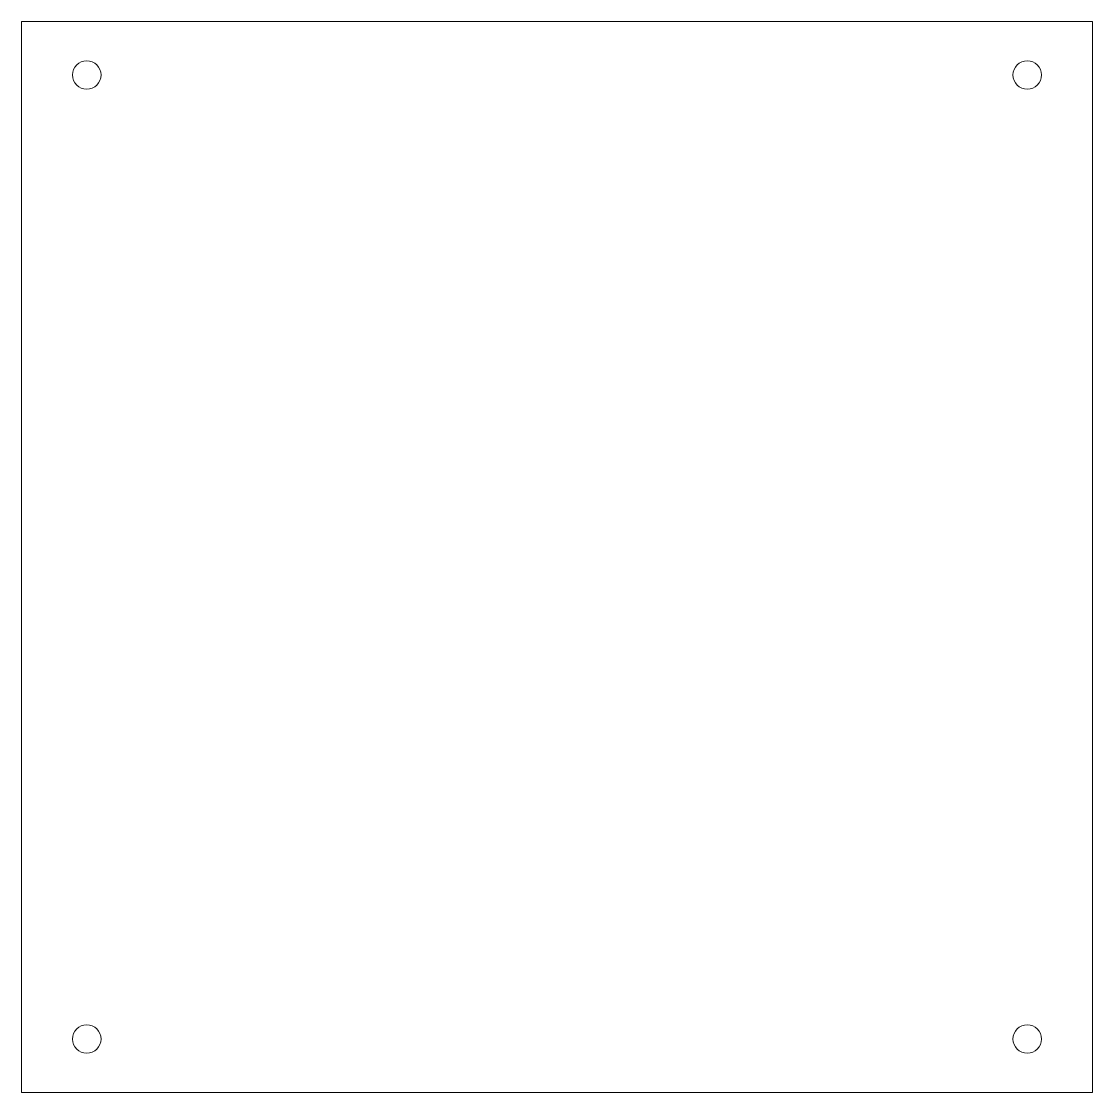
# Model space of a CAD drawing. Header units: inches. Extents: x 3.88 to 8.88, y 10.65 to 15.65.
import ezdxf

# ---------------------------------------------------------------- set-up
doc = ezdxf.new("R2010")
doc.units = ezdxf.units.IN
doc.header["$MEASUREMENT"] = 0

msp = doc.modelspace()

# ---------------------------------------------------------------- linework, layer by layer
at = {"color": 7, "linetype": 'Continuous', "lineweight": 15}
for p, q in [((8.8775, 15.6475), (3.8775, 15.6475)), ((3.8775, 15.6475), (3.8775, 10.6475)), ((8.8775, 10.6475), (8.8775, 15.6475)), ((3.8775, 10.6475), (8.8775, 10.6475))]:
    msp.add_line(p, q, dxfattribs=at)
for centre in [(4.1825, 15.3975), (8.5725, 15.3975), (4.1825, 10.8975), (8.5725, 10.8975)]:
    msp.add_circle(centre, 0.0665, dxfattribs=at)

doc.saveas('drawing.dxf')
